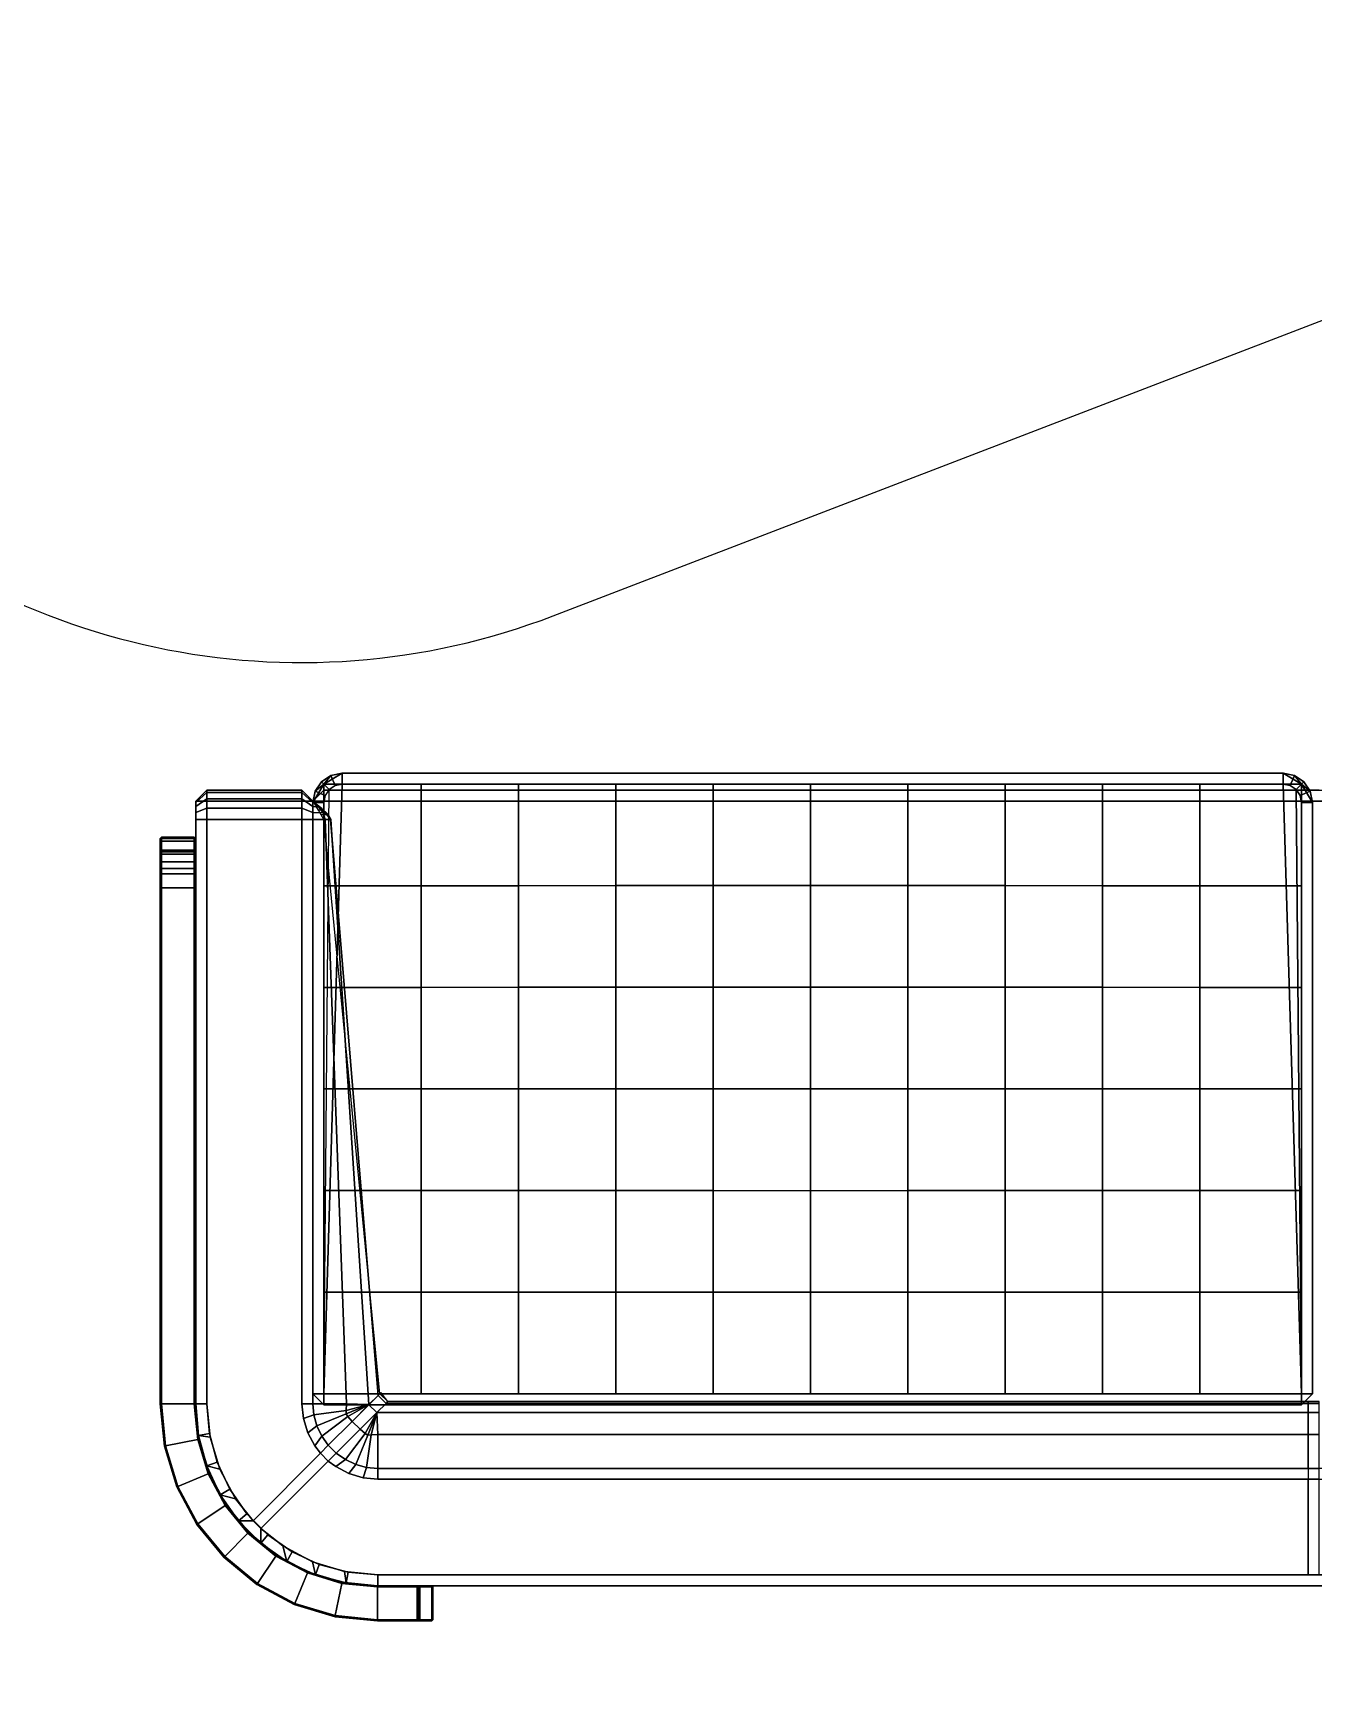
# Model space of a CAD drawing. Header units: inches. Extents: x 2559 to 2965, y 1440 to 1804.
# Drawn here: x 2660.3 to 2704, y 1530.1 to 1586.4 of the extents above; entities that cross this region are included whole.
import ezdxf

# ---------------------------------------------------------------- set-up
doc = ezdxf.new("R2010")
doc.units = ezdxf.units.IN
for name, color, linetype in [('A-FURN-3-NODE', 7, 'Continuous'), ('A-FURN-3-SEAT-CUSHION', 96, 'Continuous'), ('A-FURN-3-SEAT-CUSHION-SEAM', 98, 'Continuous'), ('A-FURN-3-SEAT-FRAME', 254, 'Continuous'), ('A-FURN-3-SEAT-FRAME-TRIM', 250, 'Continuous')]:
    doc.layers.add(name, color=color, linetype=linetype)

msp = doc.modelspace()

# ---------------------------------------------------------------- linework, layer by layer
at = {"elevation": 171.105}
msp.add_lwpolyline([(2559.333, 1804.178), (2589.362, 1774.15, -0.198912), (2596.391, 1757.179), (2596.391, 1637.98, 0.198912), (2603.421, 1621.009), (2652.491, 1571.939, 0.296321), (2678.071, 1566.507), (2797.486, 1612.4, -0.226713), (2818.122, 1610.767), (2899.111, 1563.871, -0.44178), (2906.645, 1529.195), (2850.545, 1450.288, -0.305951), (2825.399, 1440.854), (2717.676, 1466.633, -0.532838), (2703.762, 1503.965), (2753.808, 1573.715)], format="xyb", dxfattribs=at)
at = {"layer": 'A-FURN-3-NODE'}
for p in [(2665.837, 1558.898, 120.774), (2665.837, 1539.57, 120.774), (2673.901, 1533.35, 120.774)]:
    msp.add_point(p, dxfattribs=at)
at = {"layer": 'A-FURN-3-SEAT-CUSHION'}
for points in [[(2703.032, 1560.751, 129.804), (2703.657, 1539.914, 129.804), (2670.226, 1539.914, 129.804), (2670.851, 1560.751, 129.804)], [(2670.611, 1560.704, 129.804), (2670.851, 1560.751, 129.804), (2670.226, 1539.914, 129.804), (2670.409, 1560.568, 129.804)], [(2703.657, 1539.914, 129.804), (2703.032, 1560.751, 129.804), (2703.271, 1560.704, 129.804), (2703.474, 1560.568, 129.804)], [(2669.476, 1560.168, 125.189), (2669.851, 1560.168, 125.564), (2670.226, 1560.168, 125.189), (2669.476, 1560.168, 125.189)], [(2703.882, 1560.543, 129.804), (2703.882, 1560.543, 125.564), (2670.226, 1560.543, 125.564), (2670.226, 1560.543, 129.804)], [(2703.474, 1560.568, 129.804), (2703.609, 1560.366, 129.804), (2703.657, 1560.126, 129.804), (2703.657, 1539.914, 129.804)], [(2704.032, 1539.914, 135.929), (2703.657, 1539.539, 135.929), (2703.657, 1539.539, 130.179), (2704.032, 1539.914, 130.179)], [(2703.657, 1539.539, 135.929), (2670.226, 1539.539, 135.929), (2670.226, 1539.539, 130.179), (2703.657, 1539.539, 130.179)], [(2681.656, 1533.35, 147.911), (2681.656, 1533.35, 125.564), (2726.857, 1533.35, 125.564), (2726.857, 1533.35, 147.911)]]:
    msp.add_3dface(points, dxfattribs=at)
for points, invisible_edges in [([(2665.851, 1560.121, 147.525), (2665.851, 1560.168, 147.286), (2665.851, 1560.168, 125.564), (2665.851, 1559.985, 147.728)], 4), ([(2665.851, 1559.543, 147.911), (2665.851, 1559.782, 147.863), (2665.851, 1559.985, 147.728), (2665.851, 1560.168, 125.564)], 12), ([(2665.851, 1559.543, 147.911), (2665.851, 1560.168, 125.564), (2665.851, 1547.981, 125.564), (2665.851, 1547.981, 147.911)], 1), ([(2666.226, 1560.168, 125.189), (2741.913, 1560.168, 125.189), (2741.913, 1539.57, 125.189), (2666.226, 1539.57, 125.189)], 4), ([(2666.226, 1539.567, 148.286), (2669.476, 1539.57, 148.286), (2669.476, 1559.543, 148.286), (2666.226, 1559.543, 148.286)], 1), ([(2669.476, 1539.57, 148.286), (2666.226, 1539.567, 148.286), (2666.338, 1538.43, 148.286), (2669.529, 1539.064, 148.286)], 5), ([(2666.226, 1539.57, 125.189), (2741.913, 1539.57, 125.189), (2741.824, 1538.555, 125.189), (2666.314, 1538.555, 125.189)], 5), ([(2669.529, 1539.064, 148.286), (2666.338, 1538.43, 148.286), (2666.67, 1537.333, 148.286), (2669.679, 1538.58, 148.286)], 5), ([(2666.314, 1538.555, 125.189), (2741.824, 1538.555, 125.189), (2741.561, 1537.571, 125.189), (2666.578, 1537.571, 125.189)], 5), ([(2669.679, 1538.58, 148.286), (2666.67, 1537.333, 148.286), (2667.211, 1536.323, 148.286), (2669.92, 1538.135, 148.286)], 5), ([(2669.92, 1538.135, 148.286), (2667.211, 1536.323, 148.286), (2667.805, 1535.57, 148.286), (2670.11, 1537.877, 148.286)], 1), ([(2666.578, 1537.571, 125.189), (2741.561, 1537.571, 125.189), (2741.13, 1536.648, 125.189), (2667.009, 1536.648, 125.189)], 5), ([(2670.375, 1537.612, 148.286), (2668.07, 1535.305, 148.286), (2668.823, 1534.71, 148.286), (2670.635, 1537.424, 148.286)], 4), ([(2670.635, 1537.424, 148.286), (2668.823, 1534.71, 148.286), (2669.834, 1534.17, 148.286), (2671.082, 1537.186, 148.286)], 5), ([(2671.082, 1537.186, 148.286), (2669.834, 1534.17, 148.286), (2670.931, 1533.837, 148.286), (2671.566, 1537.039, 148.286)], 5), ([(2671.566, 1537.039, 148.286), (2670.931, 1533.837, 148.286), (2672.071, 1533.725, 148.286), (2672.07, 1536.988, 148.286)], 5), ([(2703.882, 1533.725, 148.286), (2703.882, 1536.988, 148.286), (2672.07, 1536.988, 148.286), (2672.071, 1533.725, 148.286)], 4), ([(2667.009, 1536.648, 125.189), (2741.13, 1536.648, 125.189), (2740.545, 1535.813, 125.189), (2667.593, 1535.813, 125.189)], 5), ([(2667.593, 1535.813, 125.189), (2740.545, 1535.813, 125.189), (2739.825, 1535.093, 125.189), (2668.314, 1535.093, 125.189)], 5), ([(2668.314, 1535.093, 125.189), (2739.825, 1535.093, 125.189), (2738.99, 1534.508, 125.189), (2669.148, 1534.508, 125.189)], 5), ([(2669.148, 1534.508, 125.189), (2738.99, 1534.508, 125.189), (2738.067, 1534.077, 125.189), (2670.072, 1534.077, 125.189)], 5), ([(2670.072, 1534.077, 125.189), (2738.067, 1534.077, 125.189), (2737.083, 1533.814, 125.189), (2671.056, 1533.814, 125.189)], 5)]:
    msp.add_3dface(points, dxfattribs=dict(at, invisible_edges=invisible_edges))
at = {"layer": 'A-FURN-3-SEAT-CUSHION-SEAM'}
for points in [[(2665.851, 1560.168, 125.564), (2666.226, 1560.543, 125.564), (2666.226, 1560.168, 125.189), (2665.851, 1560.168, 125.564)], [(2666.226, 1560.168, 125.189), (2666.226, 1560.543, 125.564), (2669.476, 1560.543, 125.564), (2669.476, 1560.168, 125.189)], [(2669.476, 1560.168, 125.189), (2669.476, 1560.543, 125.564), (2669.851, 1560.168, 125.564), (2669.476, 1560.168, 125.189)], [(2669.851, 1560.168, 125.564), (2670.226, 1560.543, 125.564), (2670.226, 1560.168, 125.189)], [(2669.851, 1560.168, 129.804), (2670.226, 1560.543, 129.804), (2670.226, 1560.543, 125.564), (2669.851, 1560.168, 125.564)], [(2670.226, 1560.543, 125.564), (2737.913, 1560.543, 125.564), (2737.913, 1560.168, 125.189), (2670.226, 1560.168, 125.189)], [(2704.257, 1560.543, 125.564), (2703.882, 1560.543, 125.564), (2703.882, 1560.543, 129.804), (2704.257, 1560.543, 129.804)], [(2665.851, 1547.981, 147.911), (2665.851, 1547.981, 125.564), (2665.851, 1547.606, 125.564), (2665.851, 1547.606, 147.911)], [(2670.226, 1539.539, 135.929), (2669.851, 1539.914, 135.929), (2669.851, 1539.914, 130.179), (2670.226, 1539.539, 130.179)], [(2703.657, 1539.539, 130.179), (2704.032, 1539.914, 130.179), (2704.032, 1539.914, 135.929), (2703.657, 1539.539, 135.929)], [(2668.07, 1535.305, 148.286), (2670.375, 1537.612, 148.286), (2670.11, 1537.877, 148.286), (2667.805, 1535.57, 148.286)], [(2681.281, 1533.35, 125.564), (2681.656, 1533.35, 125.564), (2681.656, 1533.35, 147.911), (2681.281, 1533.35, 147.911)]]:
    msp.add_3dface(points, dxfattribs=at)
at = {"layer": 'A-FURN-3-SEAT-FRAME'}
for points in [[(2664.633, 1558.898, 120.935), (2664.673, 1558.938, 120.935), (2664.673, 1558.898, 120.895), (2664.633, 1558.898, 120.935)], [(2664.673, 1558.898, 120.895), (2664.673, 1558.938, 120.935), (2665.797, 1558.938, 120.935), (2665.797, 1558.898, 120.895)], [(2665.797, 1558.898, 120.895), (2665.797, 1558.938, 120.935), (2665.837, 1558.898, 120.935), (2665.797, 1558.898, 120.895)], [(2664.633, 1558.898, 120.935), (2664.673, 1558.898, 120.895), (2664.673, 1558.496, 120.895), (2664.633, 1558.496, 120.935)], [(2664.673, 1558.496, 120.895), (2664.673, 1558.456, 120.935), (2664.633, 1558.496, 120.935)], [(2665.797, 1558.496, 120.895), (2665.797, 1558.456, 120.935), (2664.673, 1558.456, 120.935), (2664.673, 1558.496, 120.895)], [(2665.797, 1558.898, 120.895), (2665.837, 1558.898, 120.935), (2665.837, 1558.496, 120.935), (2665.797, 1558.496, 120.895)], [(2665.797, 1558.496, 120.895), (2665.837, 1558.496, 120.935), (2665.797, 1558.456, 120.935), (2665.797, 1558.496, 120.895)], [(2673.472, 1533.31, 146.276), (2673.422, 1533.31, 146.316), (2673.422, 1533.35, 146.356), (2673.512, 1533.35, 146.276)], [(2673.472, 1532.186, 146.276), (2673.422, 1532.186, 146.316), (2673.422, 1533.31, 146.316), (2673.472, 1533.31, 146.276)], [(2673.512, 1533.35, 146.276), (2673.512, 1533.35, 120.935), (2673.472, 1533.31, 120.935), (2673.472, 1533.31, 146.276)], [(2673.512, 1533.31, 120.895), (2673.472, 1533.31, 120.935), (2673.512, 1533.35, 120.935), (2673.512, 1533.31, 120.895)], [(2673.472, 1533.31, 146.276), (2673.472, 1533.31, 120.935), (2673.472, 1532.186, 120.935), (2673.472, 1532.186, 146.276)], [(2673.512, 1532.186, 120.895), (2673.472, 1532.186, 120.935), (2673.472, 1533.31, 120.935), (2673.512, 1533.31, 120.895)], [(2673.512, 1533.31, 120.895), (2673.512, 1533.35, 120.935), (2673.914, 1533.35, 120.935), (2673.914, 1533.31, 120.895)], [(2673.914, 1533.31, 146.798), (2673.954, 1533.31, 146.758), (2673.914, 1533.35, 146.758), (2673.914, 1533.31, 146.798)], [(2673.954, 1533.31, 146.758), (2673.954, 1533.31, 120.935), (2673.914, 1533.35, 120.935), (2673.914, 1533.35, 146.758)], [(2673.914, 1533.31, 120.895), (2673.914, 1533.35, 120.935), (2673.954, 1533.31, 120.935), (2673.914, 1533.31, 120.895)], [(2673.914, 1533.31, 146.798), (2673.914, 1532.186, 146.798), (2673.954, 1532.186, 146.758), (2673.954, 1533.31, 146.758)], [(2673.914, 1533.31, 120.895), (2673.954, 1533.31, 120.935), (2673.954, 1532.186, 120.935), (2673.914, 1532.186, 120.895)], [(2673.954, 1533.31, 146.758), (2673.954, 1532.186, 146.758), (2673.954, 1532.186, 120.935), (2673.954, 1533.31, 120.935)], [(2673.422, 1532.186, 146.316), (2673.472, 1532.186, 146.276), (2673.512, 1532.146, 146.276), (2673.422, 1532.146, 146.356)], [(2673.512, 1532.146, 120.935), (2673.512, 1532.146, 146.276), (2673.472, 1532.186, 146.276), (2673.472, 1532.186, 120.935)], [(2673.512, 1532.146, 120.935), (2673.472, 1532.186, 120.935), (2673.512, 1532.186, 120.895), (2673.512, 1532.146, 120.935)], [(2673.512, 1532.146, 120.935), (2673.512, 1532.186, 120.895), (2673.914, 1532.186, 120.895), (2673.914, 1532.146, 120.935)], [(2673.914, 1532.146, 146.758), (2673.954, 1532.186, 146.758), (2673.914, 1532.186, 146.798), (2673.914, 1532.146, 146.758)], [(2673.954, 1532.186, 120.935), (2673.954, 1532.186, 146.758), (2673.914, 1532.146, 146.758), (2673.914, 1532.146, 120.935)], [(2673.914, 1532.186, 120.895), (2673.954, 1532.186, 120.935), (2673.914, 1532.146, 120.935)]]:
    msp.add_3dface(points, dxfattribs=at)
at = {"layer": 'A-FURN-3-SEAT-FRAME-TRIM'}
for points in [[(2664.673, 1558.898, 120.895), (2664.673, 1558.938, 120.855), (2664.633, 1558.898, 120.855)], [(2664.673, 1558.938, 120.855), (2664.673, 1558.938, 120.774), (2664.633, 1558.898, 120.774), (2664.633, 1558.898, 120.855)], [(2665.797, 1558.938, 120.855), (2664.673, 1558.938, 120.855), (2664.673, 1558.898, 120.895), (2665.797, 1558.898, 120.895)], [(2665.797, 1558.938, 120.774), (2664.673, 1558.938, 120.774), (2664.673, 1558.938, 120.855), (2665.797, 1558.938, 120.855)], [(2665.837, 1558.898, 120.855), (2665.797, 1558.938, 120.855), (2665.797, 1558.898, 120.895)], [(2665.797, 1558.938, 120.774), (2665.797, 1558.938, 120.855), (2665.837, 1558.898, 120.855), (2665.837, 1558.898, 120.774)], [(2664.673, 1558.496, 120.895), (2664.673, 1558.898, 120.895), (2664.633, 1558.898, 120.855), (2664.633, 1558.496, 120.855)], [(2664.633, 1558.496, 120.774), (2664.633, 1558.496, 120.855), (2664.633, 1558.898, 120.855), (2664.633, 1558.898, 120.774)], [(2664.633, 1558.496, 120.855), (2664.673, 1558.456, 120.855), (2664.673, 1558.496, 120.895), (2664.633, 1558.496, 120.855)], [(2664.633, 1558.496, 120.855), (2664.633, 1558.496, 120.774), (2664.673, 1558.456, 120.774), (2664.673, 1558.456, 120.855)], [(2664.673, 1558.456, 120.855), (2665.797, 1558.456, 120.855), (2665.797, 1558.496, 120.895), (2664.673, 1558.496, 120.895)], [(2665.797, 1558.456, 120.774), (2665.797, 1558.456, 120.855), (2664.673, 1558.456, 120.855), (2664.673, 1558.456, 120.774)], [(2665.837, 1558.496, 120.855), (2665.837, 1558.898, 120.855), (2665.797, 1558.898, 120.895), (2665.797, 1558.496, 120.895)], [(2665.797, 1558.456, 120.855), (2665.837, 1558.496, 120.855), (2665.797, 1558.496, 120.895)], [(2665.837, 1558.496, 120.774), (2665.837, 1558.496, 120.855), (2665.797, 1558.456, 120.855), (2665.797, 1558.456, 120.774)], [(2665.837, 1558.496, 120.855), (2665.837, 1558.496, 120.774), (2665.837, 1558.898, 120.774), (2665.837, 1558.898, 120.855)], [(2673.512, 1533.35, 120.855), (2673.472, 1533.31, 120.855), (2673.512, 1533.31, 120.895)], [(2673.472, 1533.31, 120.774), (2673.472, 1533.31, 120.855), (2673.512, 1533.35, 120.855), (2673.512, 1533.35, 120.774)], [(2673.472, 1533.31, 120.855), (2673.472, 1532.186, 120.855), (2673.512, 1532.186, 120.895), (2673.512, 1533.31, 120.895)], [(2673.472, 1533.31, 120.774), (2673.472, 1532.186, 120.774), (2673.472, 1532.186, 120.855), (2673.472, 1533.31, 120.855)], [(2673.914, 1533.35, 120.855), (2673.512, 1533.35, 120.855), (2673.512, 1533.31, 120.895), (2673.914, 1533.31, 120.895)], [(2673.914, 1533.35, 120.855), (2673.914, 1533.35, 120.774), (2673.512, 1533.35, 120.774), (2673.512, 1533.35, 120.855)], [(2673.954, 1533.31, 120.855), (2673.914, 1533.35, 120.855), (2673.914, 1533.31, 120.895)], [(2673.914, 1533.35, 120.774), (2673.914, 1533.35, 120.855), (2673.954, 1533.31, 120.855), (2673.954, 1533.31, 120.774)], [(2673.954, 1532.186, 120.855), (2673.954, 1533.31, 120.855), (2673.914, 1533.31, 120.895), (2673.914, 1532.186, 120.895)], [(2673.954, 1533.31, 120.774), (2673.954, 1533.31, 120.855), (2673.954, 1532.186, 120.855), (2673.954, 1532.186, 120.774)], [(2673.512, 1532.186, 120.895), (2673.472, 1532.186, 120.855), (2673.512, 1532.146, 120.855)], [(2673.472, 1532.186, 120.855), (2673.472, 1532.186, 120.774), (2673.512, 1532.146, 120.774), (2673.512, 1532.146, 120.855)], [(2673.914, 1532.186, 120.895), (2673.512, 1532.186, 120.895), (2673.512, 1532.146, 120.855), (2673.914, 1532.146, 120.855)], [(2673.914, 1532.146, 120.774), (2673.914, 1532.146, 120.855), (2673.512, 1532.146, 120.855), (2673.512, 1532.146, 120.774)], [(2673.914, 1532.146, 120.855), (2673.954, 1532.186, 120.855), (2673.914, 1532.186, 120.895), (2673.914, 1532.146, 120.855)], [(2673.914, 1532.146, 120.855), (2673.914, 1532.146, 120.774), (2673.954, 1532.186, 120.774), (2673.954, 1532.186, 120.855)]]:
    msp.add_3dface(points, dxfattribs=at)

# ---------------------------------------------------------------- meshes
at = {"layer": 'A-FURN-3-SEAT-CUSHION'}
mesh = msp.add_polymesh((12, 2), dxfattribs=at)
for k, corner in enumerate([(2704.032, 1539.914, 135.929), (2704.032, 1539.914, 130.179), (2704.032, 1560.126, 135.929), (2704.032, 1560.126, 130.179), (2703.956, 1560.509, 135.929), (2703.956, 1560.509, 130.179), (2703.739, 1560.834, 135.929), (2703.739, 1560.834, 130.179), (2703.415, 1561.05, 135.929), (2703.415, 1561.05, 130.179), (2703.032, 1561.126, 135.929), (2703.032, 1561.126, 130.179), (2670.851, 1561.126, 135.929), (2670.851, 1561.126, 130.179), (2670.468, 1561.05, 135.929), (2670.468, 1561.05, 130.179), (2670.143, 1560.834, 135.929), (2670.143, 1560.834, 130.179), (2669.927, 1560.509, 135.929), (2669.927, 1560.509, 130.179), (2669.851, 1560.126, 135.929), (2669.851, 1560.126, 130.179), (2669.851, 1539.914, 135.929), (2669.851, 1539.914, 130.179)]):
    mesh.set_mesh_vertex(divmod(k, 2), corner)
mesh = msp.add_polymesh((7, 11), dxfattribs=at)
for k, corner in enumerate([(2670.226, 1539.914, 136.304), (2673.554, 1539.914, 136.304), (2676.882, 1539.914, 136.304), (2680.21, 1539.914, 136.304), (2683.538, 1539.914, 136.304), (2686.866, 1539.914, 136.304), (2690.194, 1539.914, 136.304), (2693.522, 1539.914, 136.304), (2696.851, 1539.914, 136.304), (2700.179, 1539.914, 136.304), (2703.657, 1539.914, 136.304), (2670.226, 1543.387, 136.304), (2673.553, 1543.387, 136.368), (2676.881, 1543.385, 136.443), (2680.209, 1543.383, 136.512), (2683.538, 1543.382, 136.563), (2686.866, 1543.381, 136.582), (2690.195, 1543.382, 136.563), (2693.523, 1543.383, 136.512), (2696.852, 1543.385, 136.443), (2700.18, 1543.387, 136.368), (2703.657, 1543.387, 136.304), (2670.226, 1546.86, 136.304), (2673.551, 1546.86, 136.452), (2676.879, 1546.858, 136.577), (2680.207, 1546.857, 136.673), (2683.537, 1546.856, 136.733), (2686.866, 1546.855, 136.748), (2690.196, 1546.856, 136.733), (2693.525, 1546.857, 136.673), (2696.854, 1546.858, 136.577), (2700.181, 1546.86, 136.452), (2703.657, 1546.86, 136.304), (2670.226, 1550.333, 136.304), (2673.55, 1550.333, 136.493), (2676.877, 1550.333, 136.638), (2680.206, 1550.333, 136.738), (2683.536, 1550.333, 136.793), (2686.866, 1550.333, 136.804), (2690.196, 1550.333, 136.793), (2693.526, 1550.333, 136.738), (2696.855, 1550.333, 136.638), (2700.182, 1550.333, 136.493), (2703.657, 1550.333, 136.304), (2670.226, 1553.806, 136.304), (2673.551, 1553.806, 136.452), (2676.879, 1553.807, 136.577), (2680.207, 1553.809, 136.673), (2683.537, 1553.81, 136.733), (2686.866, 1553.811, 136.748), (2690.196, 1553.81, 136.733), (2693.525, 1553.809, 136.673), (2696.854, 1553.807, 136.577), (2700.181, 1553.806, 136.452), (2703.657, 1553.806, 136.304), (2670.226, 1557.279, 136.304), (2673.553, 1557.279, 136.368), (2676.881, 1557.281, 136.443), (2680.209, 1557.282, 136.512), (2683.538, 1557.284, 136.563), (2686.866, 1557.285, 136.582), (2690.195, 1557.284, 136.563), (2693.523, 1557.282, 136.512), (2696.852, 1557.281, 136.443), (2700.18, 1557.279, 136.368), (2703.657, 1557.279, 136.304), (2670.226, 1560.751, 136.304), (2673.554, 1560.751, 136.304), (2676.882, 1560.751, 136.304), (2680.21, 1560.751, 136.304), (2683.538, 1560.751, 136.304), (2686.866, 1560.751, 136.304), (2690.194, 1560.751, 136.304), (2693.522, 1560.751, 136.304), (2696.851, 1560.751, 136.304), (2700.179, 1560.751, 136.304), (2703.657, 1560.751, 136.304)]):
    mesh.set_mesh_vertex(divmod(k, 11), corner)
mesh = msp.add_polymesh((6, 2), dxfattribs=at)
for k, corner in enumerate([(2666.226, 1559.543, 148.286), (2669.476, 1559.543, 148.286), (2666.226, 1559.926, 148.21), (2669.476, 1559.926, 148.21), (2666.226, 1560.25, 147.993), (2669.476, 1560.25, 147.993), (2666.226, 1560.467, 147.668), (2669.476, 1560.467, 147.668), (2666.226, 1560.543, 147.286), (2669.476, 1560.543, 147.286), (2666.226, 1560.543, 125.564), (2669.476, 1560.543, 125.564)]):
    mesh.set_mesh_vertex(divmod(k, 2), corner)
mesh = msp.add_polymesh((10, 5), dxfattribs=at)
for k, corner in enumerate([(2669.86, 1560.173, 135.929), (2669.858, 1560.172, 138.768), (2669.855, 1560.171, 141.607), (2669.853, 1560.17, 144.447), (2669.851, 1560.168, 147.286), (2669.951, 1560.016, 136.023), (2669.98, 1560.032, 138.889), (2669.968, 1560.068, 141.776), (2669.923, 1560.105, 144.662), (2669.851, 1560.121, 147.525), (2670.043, 1559.858, 136.116), (2670.157, 1559.878, 139.008), (2670.163, 1559.922, 141.929), (2670.06, 1559.966, 144.846), (2669.851, 1559.985, 147.728), (2670.134, 1559.701, 136.21), (2670.333, 1559.713, 139.117), (2670.357, 1559.742, 142.048), (2670.198, 1559.77, 144.974), (2669.851, 1559.782, 147.863), (2670.226, 1559.543, 136.304), (2670.456, 1559.543, 139.208), (2670.47, 1559.543, 142.121), (2670.268, 1559.543, 145.028), (2669.851, 1559.543, 147.911), (2672.139, 1539.914, 136.582), (2672.081, 1539.856, 139.506), (2671.764, 1539.54, 142.397), (2671.003, 1539.57, 145.222), (2669.851, 1539.57, 147.911), (2672.139, 1539.914, 136.582), (2672.081, 1539.856, 139.506), (2671.764, 1539.54, 142.397), (2670.992, 1539.345, 145.219), (2669.887, 1539.187, 147.911), (2672.139, 1539.914, 136.582), (2672.081, 1539.856, 139.506), (2671.764, 1539.54, 142.397), (2670.994, 1539.23, 145.219), (2669.989, 1538.815, 147.911), (2672.139, 1539.914, 136.582), (2672.081, 1539.856, 139.506), (2671.764, 1539.54, 142.397), (2671.048, 1539.136, 145.219), (2670.154, 1538.467, 147.911), (2672.139, 1539.914, 136.582), (2672.081, 1539.856, 139.506), (2671.764, 1539.54, 142.397), (2671.192, 1538.968, 145.219), (2670.376, 1538.152, 147.911)]):
    mesh.set_mesh_vertex(divmod(k, 5), corner)
mesh = msp.add_polymesh((12, 2), dxfattribs=at)
for k, corner in enumerate([(2665.851, 1547.606, 147.911), (2665.851, 1547.606, 125.564), (2665.851, 1539.57, 147.911), (2665.851, 1539.57, 125.564), (2665.945, 1538.49, 147.911), (2665.945, 1538.49, 125.564), (2666.226, 1537.443, 147.911), (2666.226, 1537.443, 125.564), (2666.684, 1536.46, 147.911), (2666.684, 1536.46, 125.564), (2667.306, 1535.572, 147.911), (2667.306, 1535.572, 125.564), (2668.073, 1534.805, 147.911), (2668.073, 1534.805, 125.564), (2668.961, 1534.183, 147.911), (2668.961, 1534.183, 125.564), (2669.943, 1533.725, 147.911), (2669.943, 1533.725, 125.564), (2670.991, 1533.444, 147.911), (2670.991, 1533.444, 125.564), (2672.071, 1533.35, 147.911), (2672.071, 1533.35, 125.564), (2681.281, 1533.35, 147.911), (2681.281, 1533.35, 125.564)]):
    mesh.set_mesh_vertex(divmod(k, 2), corner)
mesh = msp.add_polymesh((6, 6), dxfattribs=at)
for k, corner in enumerate([(2703.882, 1537.363, 147.911), (2703.882, 1538.516, 145.222), (2703.882, 1539.268, 142.4), (2703.882, 1539.585, 139.506), (2703.882, 1539.643, 136.582), (2703.882, 1539.643, 134.582), (2672.071, 1537.363, 147.911), (2672.071, 1538.516, 145.222), (2672.037, 1539.268, 142.404), (2672.354, 1539.585, 139.506), (2672.412, 1539.643, 136.582), (2672.412, 1539.643, 134.582), (2671.687, 1537.397, 147.911), (2671.845, 1538.503, 145.219), (2672.037, 1539.268, 142.396), (2672.354, 1539.585, 139.506), (2672.412, 1539.643, 136.582), (2672.412, 1539.643, 134.582), (2671.315, 1537.497, 147.911), (2671.73, 1538.502, 145.219), (2672.037, 1539.268, 142.404), (2672.354, 1539.585, 139.506), (2672.412, 1539.643, 136.582), (2672.412, 1539.643, 134.582), (2670.966, 1537.66, 147.911), (2671.635, 1538.554, 145.219), (2672.037, 1539.268, 142.404), (2672.354, 1539.585, 139.506), (2672.412, 1539.643, 136.582), (2672.412, 1539.643, 134.582), (2670.65, 1537.881, 147.911), (2671.466, 1538.697, 145.219), (2672.037, 1539.268, 142.404), (2672.354, 1539.585, 139.506), (2672.412, 1539.643, 136.582), (2672.412, 1539.643, 134.582)]):
    mesh.set_mesh_vertex(divmod(k, 6), corner)
at = {"layer": 'A-FURN-3-SEAT-CUSHION-SEAM'}
mesh = msp.add_polymesh((16, 2), dxfattribs=at)
for k, corner in enumerate([(2670.226, 1539.539, 135.929), (2670.226, 1539.914, 136.304), (2669.851, 1539.914, 135.929), (2670.226, 1539.914, 136.304), (2669.851, 1560.126, 135.929), (2670.226, 1560.751, 136.304), (2669.927, 1560.509, 135.929), (2670.226, 1560.751, 136.304), (2670.143, 1560.834, 135.929), (2670.226, 1560.751, 136.304), (2670.468, 1561.05, 135.929), (2670.226, 1560.751, 136.304), (2670.851, 1561.126, 135.929), (2670.226, 1560.751, 136.304), (2703.032, 1561.126, 135.929), (2703.657, 1560.751, 136.304), (2703.415, 1561.05, 135.929), (2703.657, 1560.751, 136.304), (2703.739, 1560.834, 135.929), (2703.657, 1560.751, 136.304), (2703.956, 1560.509, 135.929), (2703.657, 1560.751, 136.304), (2704.032, 1560.126, 135.929), (2703.657, 1560.751, 136.304), (2704.032, 1539.914, 135.929), (2703.657, 1539.914, 136.304), (2703.657, 1539.539, 135.929), (2703.657, 1539.914, 136.304), (2670.226, 1539.539, 135.929), (2670.226, 1539.914, 136.304), (2670.226, 1539.539, 135.929), (2670.226, 1539.914, 136.304)]):
    mesh.set_mesh_vertex(divmod(k, 2), corner)
mesh = msp.add_polymesh((16, 2), dxfattribs=at)
for k, corner in enumerate([(2670.226, 1539.914, 129.804), (2669.851, 1539.914, 130.179), (2670.226, 1560.126, 129.804), (2669.851, 1560.126, 130.179), (2670.273, 1560.366, 129.804), (2669.927, 1560.509, 130.179), (2670.409, 1560.568, 129.804), (2670.143, 1560.834, 130.179), (2670.611, 1560.704, 129.804), (2670.468, 1561.05, 130.179), (2670.851, 1560.751, 129.804), (2670.851, 1561.126, 130.179), (2703.032, 1560.751, 129.804), (2703.032, 1561.126, 130.179), (2703.271, 1560.704, 129.804), (2703.415, 1561.05, 130.179), (2703.474, 1560.568, 129.804), (2703.739, 1560.834, 130.179), (2703.609, 1560.366, 129.804), (2703.956, 1560.509, 130.179), (2703.657, 1560.126, 129.804), (2704.032, 1560.126, 130.179), (2703.657, 1539.914, 129.804), (2704.032, 1539.914, 130.179), (2703.657, 1539.914, 129.804), (2703.657, 1539.539, 130.179), (2670.226, 1539.914, 129.804), (2670.226, 1539.539, 130.179), (2670.226, 1539.914, 129.804), (2669.851, 1539.914, 130.179), (2670.226, 1539.914, 129.804), (2669.851, 1539.914, 130.179)]):
    mesh.set_mesh_vertex(divmod(k, 2), corner)
mesh = msp.add_polymesh((32, 2), dxfattribs=at)
for k, corner in enumerate([(2742.288, 1560.168, 125.564), (2741.913, 1560.543, 125.564), (2742.288, 1560.168, 147.286), (2741.913, 1560.543, 147.286), (2742.288, 1560.121, 147.525), (2741.913, 1560.467, 147.668), (2742.288, 1559.985, 147.728), (2741.913, 1560.25, 147.993), (2742.288, 1559.782, 147.863), (2741.913, 1559.926, 148.21), (2742.288, 1559.543, 147.911), (2741.913, 1559.543, 148.286), (2742.288, 1539.57, 147.911), (2741.913, 1539.57, 148.286), (2742.194, 1538.49, 147.911), (2741.801, 1538.43, 148.286), (2741.913, 1537.443, 147.911), (2741.468, 1537.333, 148.286), (2741.455, 1536.46, 147.911), (2740.928, 1536.323, 148.286), (2740.833, 1535.572, 147.911), (2740.334, 1535.57, 148.286), (2740.066, 1534.805, 147.911), (2740.068, 1535.305, 148.286), (2739.178, 1534.183, 147.911), (2739.315, 1534.71, 148.286), (2738.195, 1533.725, 147.911), (2738.305, 1534.17, 148.286), (2737.148, 1533.444, 147.911), (2737.208, 1533.837, 148.286), (2736.068, 1533.35, 147.911), (2736.068, 1533.725, 148.286), (2672.071, 1533.35, 147.911), (2672.071, 1533.725, 148.286), (2670.991, 1533.444, 147.911), (2670.931, 1533.837, 148.286), (2669.943, 1533.725, 147.911), (2669.834, 1534.17, 148.286), (2668.961, 1534.183, 147.911), (2668.823, 1534.71, 148.286), (2668.073, 1534.805, 147.911), (2668.07, 1535.305, 148.286), (2667.306, 1535.572, 147.911), (2667.805, 1535.57, 148.286), (2666.684, 1536.46, 147.911), (2667.211, 1536.323, 148.286), (2666.226, 1537.443, 147.911), (2666.67, 1537.333, 148.286), (2665.945, 1538.49, 147.911), (2666.338, 1538.43, 148.286), (2665.851, 1539.57, 147.911), (2666.226, 1539.57, 148.286), (2665.851, 1559.543, 147.911), (2666.226, 1559.543, 148.286), (2665.851, 1559.782, 147.863), (2666.226, 1559.926, 148.21), (2665.851, 1559.985, 147.728), (2666.226, 1560.25, 147.993), (2665.851, 1560.121, 147.525), (2666.226, 1560.467, 147.668), (2665.851, 1560.168, 147.286), (2666.226, 1560.543, 147.286), (2665.851, 1560.168, 125.564), (2666.226, 1560.543, 125.564)]):
    mesh.set_mesh_vertex(divmod(k, 2), corner)
mesh = msp.add_polymesh((22, 2), dxfattribs=at)
for k, corner in enumerate([(2741.913, 1560.168, 125.189), (2742.288, 1560.168, 125.564), (2741.913, 1539.57, 125.189), (2742.288, 1539.57, 125.564), (2741.824, 1538.555, 125.189), (2742.194, 1538.49, 125.564), (2741.561, 1537.571, 125.189), (2741.913, 1537.443, 125.564), (2741.13, 1536.648, 125.189), (2741.455, 1536.46, 125.564), (2740.545, 1535.813, 125.189), (2740.833, 1535.572, 125.564), (2739.825, 1535.093, 125.189), (2740.066, 1534.805, 125.564), (2738.99, 1534.508, 125.189), (2739.178, 1534.183, 125.564), (2738.067, 1534.077, 125.189), (2738.195, 1533.725, 125.564), (2737.083, 1533.814, 125.189), (2737.148, 1533.444, 125.564), (2736.068, 1533.725, 125.189), (2736.068, 1533.35, 125.564), (2672.071, 1533.725, 125.189), (2672.071, 1533.35, 125.564), (2671.056, 1533.814, 125.189), (2670.991, 1533.444, 125.564), (2670.072, 1534.077, 125.189), (2669.943, 1533.725, 125.564), (2669.148, 1534.508, 125.189), (2668.961, 1534.183, 125.564), (2668.314, 1535.093, 125.189), (2668.073, 1534.805, 125.564), (2667.593, 1535.813, 125.189), (2667.306, 1535.572, 125.564), (2667.009, 1536.648, 125.189), (2666.684, 1536.46, 125.564), (2666.578, 1537.571, 125.189), (2666.226, 1537.443, 125.564), (2666.314, 1538.555, 125.189), (2665.945, 1538.49, 125.564), (2666.226, 1539.57, 125.189), (2665.851, 1539.57, 125.564), (2666.226, 1560.168, 125.189), (2665.851, 1560.168, 125.564)]):
    mesh.set_mesh_vertex(divmod(k, 2), corner)
mesh = msp.add_polymesh((32, 2), dxfattribs=at)
for k, corner in enumerate([(2738.663, 1560.543, 125.564), (2738.288, 1560.168, 125.564), (2738.663, 1560.543, 147.286), (2738.288, 1560.168, 147.286), (2738.663, 1560.467, 147.668), (2738.288, 1560.121, 147.525), (2738.663, 1560.25, 147.993), (2738.288, 1559.985, 147.728), (2738.663, 1559.926, 148.21), (2738.288, 1559.782, 147.863), (2738.663, 1559.543, 148.286), (2738.288, 1559.543, 147.911), (2738.663, 1539.567, 148.286), (2738.288, 1539.57, 147.911), (2738.609, 1539.064, 148.286), (2738.251, 1539.187, 147.911), (2738.459, 1538.58, 148.286), (2738.149, 1538.815, 147.911), (2738.218, 1538.135, 148.286), (2737.985, 1538.467, 147.911), (2738.028, 1537.877, 148.286), (2737.762, 1538.152, 147.911), (2737.763, 1537.612, 148.286), (2737.489, 1537.881, 147.911), (2737.504, 1537.424, 148.286), (2737.173, 1537.66, 147.911), (2737.057, 1537.186, 148.286), (2736.824, 1537.497, 147.911), (2736.572, 1537.039, 148.286), (2736.451, 1537.397, 147.911), (2736.069, 1536.988, 148.286), (2736.068, 1537.363, 147.911), (2672.07, 1536.988, 148.286), (2672.071, 1537.363, 147.911), (2671.566, 1537.039, 148.286), (2671.687, 1537.397, 147.911), (2671.082, 1537.186, 148.286), (2671.315, 1537.497, 147.911), (2670.635, 1537.424, 148.286), (2670.966, 1537.66, 147.911), (2670.376, 1537.612, 148.286), (2670.65, 1537.881, 147.911), (2670.11, 1537.877, 148.286), (2670.376, 1538.152, 147.911), (2669.92, 1538.135, 148.286), (2670.154, 1538.467, 147.911), (2669.679, 1538.58, 148.286), (2669.989, 1538.815, 147.911), (2669.529, 1539.064, 148.286), (2669.887, 1539.187, 147.911), (2669.476, 1539.567, 148.286), (2669.851, 1539.57, 147.911), (2669.476, 1559.543, 148.286), (2669.851, 1559.543, 147.911), (2669.476, 1559.926, 148.21), (2669.851, 1559.782, 147.863), (2669.476, 1560.25, 147.993), (2669.851, 1559.985, 147.728), (2669.476, 1560.467, 147.668), (2669.851, 1560.121, 147.525), (2669.476, 1560.543, 147.286), (2669.851, 1560.168, 147.286), (2669.476, 1560.543, 125.564), (2669.851, 1560.168, 125.564)]):
    mesh.set_mesh_vertex(divmod(k, 2), corner)
mesh = msp.add_polymesh((6, 2), dxfattribs=at)
for k, corner in enumerate([(2672.412, 1539.643, 134.582), (2672.178, 1539.954, 134.583), (2672.412, 1539.643, 136.582), (2672.139, 1539.914, 136.582), (2672.354, 1539.585, 139.509), (2672.08, 1539.856, 139.509), (2672.037, 1539.268, 142.404), (2671.763, 1539.539, 142.404), (2671.466, 1538.697, 145.219), (2671.192, 1538.968, 145.219), (2670.65, 1537.881, 147.911), (2670.376, 1538.152, 147.911)]):
    mesh.set_mesh_vertex(divmod(k, 2), corner)
mesh = msp.add_polymesh((8, 2), dxfattribs=at)
for k, corner in enumerate([(2703.882, 1533.725, 148.286), (2704.257, 1533.725, 148.286), (2703.882, 1536.988, 148.286), (2704.257, 1536.988, 148.286), (2703.882, 1537.363, 147.911), (2704.257, 1537.363, 147.911), (2703.882, 1538.516, 145.222), (2704.257, 1538.516, 145.222), (2703.882, 1539.268, 142.4), (2704.257, 1539.268, 142.4), (2703.882, 1539.585, 139.506), (2704.257, 1539.585, 139.506), (2703.882, 1539.643, 136.582), (2704.257, 1539.643, 136.582), (2703.882, 1539.643, 134.582), (2704.257, 1539.643, 134.582)]):
    mesh.set_mesh_vertex(divmod(k, 2), corner)
at = {"layer": 'A-FURN-3-SEAT-FRAME'}
mesh = msp.add_polymesh((16, 2), dxfattribs=at)
for k, corner in enumerate([(2664.673, 1558.938, 120.935), (2664.633, 1558.898, 120.935), (2664.673, 1558.938, 145.072), (2664.633, 1558.898, 145.072), (2664.673, 1558.807, 145.732), (2664.633, 1558.77, 145.717), (2664.673, 1558.433, 146.292), (2664.633, 1558.404, 146.264), (2664.673, 1557.873, 146.666), (2664.633, 1557.857, 146.629), (2664.673, 1557.212, 146.798), (2664.633, 1557.212, 146.758), (2664.673, 1539.57, 146.798), (2664.633, 1539.57, 146.758), (2664.815, 1538.13, 146.798), (2664.776, 1538.122, 146.758), (2665.236, 1536.745, 146.798), (2665.199, 1536.729, 146.758), (2665.918, 1535.468, 146.798), (2665.885, 1535.446, 146.758), (2666.836, 1534.349, 146.798), (2666.808, 1534.321, 146.757), (2667.955, 1533.431, 146.798), (2667.933, 1533.397, 146.758), (2669.232, 1532.748, 146.798), (2669.217, 1532.711, 146.758), (2670.617, 1532.328, 146.798), (2670.609, 1532.289, 146.758), (2672.058, 1532.186, 146.798), (2672.058, 1532.146, 146.758), (2673.914, 1532.186, 146.798), (2673.914, 1532.146, 146.758)]):
    mesh.set_mesh_vertex(divmod(k, 2), corner)
mesh = msp.add_polymesh((16, 2), dxfattribs=at)
for k, corner in enumerate([(2665.797, 1558.938, 120.935), (2664.673, 1558.938, 120.935), (2665.797, 1558.938, 145.072), (2664.673, 1558.938, 145.072), (2665.797, 1558.807, 145.732), (2664.673, 1558.807, 145.732), (2665.797, 1558.433, 146.292), (2664.673, 1558.433, 146.292), (2665.797, 1557.873, 146.666), (2664.673, 1557.873, 146.666), (2665.797, 1557.212, 146.797), (2664.673, 1557.212, 146.798), (2665.797, 1539.57, 146.798), (2664.673, 1539.57, 146.798), (2665.918, 1538.349, 146.798), (2664.815, 1538.13, 146.798), (2666.274, 1537.175, 146.798), (2665.236, 1536.745, 146.798), (2666.852, 1536.092, 146.798), (2665.918, 1535.468, 146.798), (2667.631, 1535.144, 146.798), (2666.836, 1534.349, 146.798), (2668.58, 1534.365, 146.798), (2667.955, 1533.431, 146.798), (2669.662, 1533.787, 146.798), (2669.232, 1532.748, 146.798), (2670.836, 1533.43, 146.798), (2670.617, 1532.328, 146.798), (2672.058, 1533.31, 146.798), (2672.058, 1532.186, 146.798), (2673.914, 1533.31, 146.798), (2673.914, 1532.186, 146.798)]):
    mesh.set_mesh_vertex(divmod(k, 2), corner)
mesh = msp.add_polymesh((16, 2), dxfattribs=at)
for k, corner in enumerate([(2665.837, 1558.898, 120.935), (2665.797, 1558.938, 120.935), (2665.837, 1558.898, 145.072), (2665.797, 1558.938, 145.072), (2665.837, 1558.77, 145.717), (2665.797, 1558.807, 145.732), (2665.837, 1558.404, 146.264), (2665.797, 1558.433, 146.292), (2665.837, 1557.857, 146.629), (2665.797, 1557.873, 146.666), (2665.837, 1557.212, 146.758), (2665.797, 1557.212, 146.798), (2665.837, 1539.57, 146.758), (2665.797, 1539.57, 146.798), (2665.957, 1538.357, 146.758), (2665.918, 1538.349, 146.798), (2666.311, 1537.19, 146.758), (2666.274, 1537.175, 146.798), (2666.886, 1536.115, 146.758), (2666.852, 1536.092, 146.798), (2667.659, 1535.172, 146.758), (2667.631, 1535.144, 146.798), (2668.602, 1534.398, 146.758), (2668.58, 1534.365, 146.798), (2669.677, 1533.823, 146.758), (2669.662, 1533.787, 146.798), (2670.844, 1533.469, 146.758), (2670.836, 1533.43, 146.798), (2672.058, 1533.35, 146.758), (2672.058, 1533.31, 146.798), (2673.914, 1533.35, 146.758), (2673.914, 1533.31, 146.798)]):
    mesh.set_mesh_vertex(divmod(k, 2), corner)
mesh = msp.add_polymesh((18, 2), dxfattribs=at)
for k, corner in enumerate([(2664.633, 1558.898, 120.935), (2664.633, 1558.496, 120.935), (2664.633, 1558.898, 145.072), (2664.633, 1558.496, 145.072), (2664.633, 1558.77, 145.717), (2664.633, 1558.399, 145.563), (2664.633, 1558.404, 146.264), (2664.633, 1558.12, 145.98), (2664.633, 1557.857, 146.629), (2664.633, 1557.704, 146.258), (2664.633, 1557.212, 146.758), (2664.633, 1557.212, 146.356), (2664.633, 1539.57, 146.757), (2664.633, 1539.57, 146.356), (2664.776, 1538.122, 146.758), (2664.776, 1538.122, 146.356), (2665.199, 1536.729, 146.757), (2665.199, 1536.729, 146.356), (2665.885, 1535.446, 146.757), (2665.885, 1535.446, 146.356), (2666.808, 1534.321, 146.757), (2666.808, 1534.321, 146.356), (2667.933, 1533.397, 146.757), (2667.933, 1533.397, 146.356), (2669.217, 1532.711, 146.757), (2669.217, 1532.711, 146.356), (2670.609, 1532.289, 146.757), (2670.609, 1532.289, 146.356), (2672.058, 1532.146, 146.757), (2672.058, 1532.146, 146.356), (2673.914, 1532.146, 146.758), (2673.422, 1532.146, 146.356), (2673.914, 1532.146, 146.758), (2673.512, 1532.146, 146.276), (2673.914, 1532.146, 120.935), (2673.512, 1532.146, 120.935)]):
    mesh.set_mesh_vertex(divmod(k, 2), corner)
mesh = msp.add_polymesh((16, 2), dxfattribs=at)
for k, corner in enumerate([(2664.633, 1558.496, 120.935), (2664.673, 1558.456, 120.935), (2664.633, 1558.496, 145.072), (2664.673, 1558.456, 145.072), (2664.633, 1558.399, 145.563), (2664.673, 1558.362, 145.548), (2664.633, 1558.12, 145.98), (2664.673, 1558.092, 145.952), (2664.633, 1557.704, 146.258), (2664.673, 1557.688, 146.221), (2664.633, 1557.212, 146.356), (2664.673, 1557.212, 146.316), (2664.633, 1539.57, 146.356), (2664.673, 1539.57, 146.316), (2664.776, 1538.122, 146.356), (2664.815, 1538.13, 146.316), (2665.199, 1536.729, 146.356), (2665.236, 1536.745, 146.316), (2665.885, 1535.446, 146.356), (2665.918, 1535.468, 146.316), (2666.808, 1534.321, 146.356), (2666.836, 1534.349, 146.316), (2667.933, 1533.397, 146.356), (2667.955, 1533.431, 146.316), (2669.217, 1532.711, 146.356), (2669.232, 1532.748, 146.316), (2670.609, 1532.289, 146.356), (2670.617, 1532.328, 146.316), (2672.058, 1532.146, 146.356), (2672.058, 1532.186, 146.316), (2673.422, 1532.146, 146.356), (2673.422, 1532.186, 146.316)]):
    mesh.set_mesh_vertex(divmod(k, 2), corner)
mesh = msp.add_polymesh((16, 2), dxfattribs=at)
for k, corner in enumerate([(2664.673, 1558.456, 120.935), (2665.797, 1558.456, 120.935), (2664.673, 1558.456, 145.072), (2665.797, 1558.456, 145.072), (2664.673, 1558.362, 145.548), (2665.797, 1558.362, 145.548), (2664.673, 1558.092, 145.952), (2665.797, 1558.092, 145.952), (2664.673, 1557.688, 146.221), (2665.797, 1557.688, 146.221), (2664.673, 1557.212, 146.316), (2665.797, 1557.212, 146.316), (2664.673, 1539.57, 146.316), (2665.797, 1539.57, 146.316), (2664.815, 1538.13, 146.316), (2665.918, 1538.349, 146.316), (2665.236, 1536.745, 146.316), (2666.274, 1537.175, 146.316), (2665.918, 1535.468, 146.316), (2666.852, 1536.092, 146.316), (2666.836, 1534.349, 146.316), (2667.631, 1535.144, 146.316), (2667.955, 1533.431, 146.316), (2668.58, 1534.365, 146.316), (2669.232, 1532.748, 146.316), (2669.662, 1533.787, 146.316), (2670.617, 1532.328, 146.316), (2670.836, 1533.43, 146.316), (2672.058, 1532.186, 146.316), (2672.058, 1533.31, 146.316), (2673.422, 1532.186, 146.316), (2673.422, 1533.31, 146.316)]):
    mesh.set_mesh_vertex(divmod(k, 2), corner)
mesh = msp.add_polymesh((16, 2), dxfattribs=at)
for k, corner in enumerate([(2665.797, 1558.456, 120.935), (2665.837, 1558.496, 120.935), (2665.797, 1558.456, 145.072), (2665.837, 1558.496, 145.072), (2665.797, 1558.362, 145.548), (2665.837, 1558.399, 145.563), (2665.797, 1558.092, 145.952), (2665.837, 1558.12, 145.98), (2665.797, 1557.688, 146.221), (2665.837, 1557.704, 146.258), (2665.797, 1557.212, 146.316), (2665.837, 1557.212, 146.356), (2665.797, 1539.57, 146.316), (2665.837, 1539.57, 146.356), (2665.918, 1538.349, 146.316), (2665.957, 1538.357, 146.356), (2666.274, 1537.175, 146.316), (2666.311, 1537.19, 146.356), (2666.852, 1536.092, 146.316), (2666.886, 1536.115, 146.356), (2667.631, 1535.144, 146.316), (2667.659, 1535.172, 146.356), (2668.58, 1534.365, 146.316), (2668.602, 1534.398, 146.356), (2669.662, 1533.787, 146.316), (2669.677, 1533.823, 146.356), (2670.836, 1533.43, 146.316), (2670.844, 1533.469, 146.356), (2672.058, 1533.31, 146.316), (2672.058, 1533.35, 146.356), (2673.422, 1533.31, 146.316), (2673.422, 1533.35, 146.356)]):
    mesh.set_mesh_vertex(divmod(k, 2), corner)
mesh = msp.add_polymesh((18, 2), dxfattribs=at)
for k, corner in enumerate([(2665.837, 1558.496, 120.935), (2665.837, 1558.898, 120.935), (2665.837, 1558.496, 145.072), (2665.837, 1558.898, 145.072), (2665.837, 1558.399, 145.563), (2665.837, 1558.77, 145.717), (2665.837, 1558.12, 145.98), (2665.837, 1558.404, 146.264), (2665.837, 1557.704, 146.258), (2665.837, 1557.857, 146.629), (2665.837, 1557.212, 146.356), (2665.837, 1557.212, 146.758), (2665.837, 1539.57, 146.356), (2665.837, 1539.57, 146.757), (2665.957, 1538.357, 146.356), (2665.957, 1538.357, 146.758), (2666.311, 1537.19, 146.356), (2666.311, 1537.19, 146.757), (2666.886, 1536.115, 146.356), (2666.886, 1536.115, 146.757), (2667.659, 1535.172, 146.356), (2667.659, 1535.172, 146.757), (2668.602, 1534.398, 146.356), (2668.602, 1534.398, 146.757), (2669.677, 1533.824, 146.356), (2669.677, 1533.824, 146.757), (2670.844, 1533.47, 146.356), (2670.844, 1533.47, 146.757), (2672.058, 1533.35, 146.356), (2672.058, 1533.35, 146.757), (2673.422, 1533.35, 146.356), (2673.914, 1533.35, 146.758), (2673.512, 1533.35, 146.276), (2673.914, 1533.35, 146.758), (2673.512, 1533.35, 120.935), (2673.914, 1533.35, 120.935)]):
    mesh.set_mesh_vertex(divmod(k, 2), corner)

doc.saveas('drawing.dxf')
